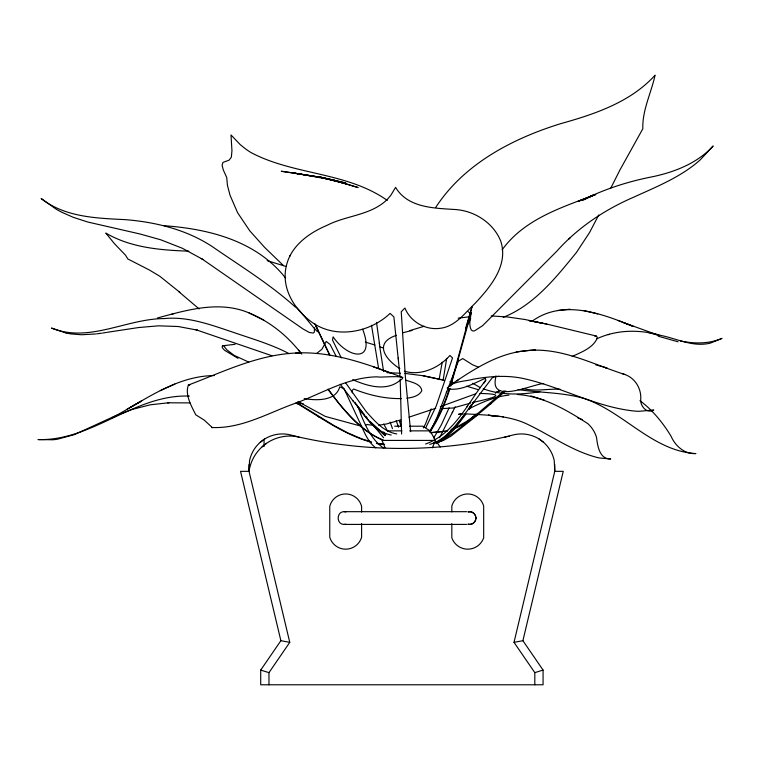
<?xml version="1.0" encoding="UTF-8"?>
<svg xmlns="http://www.w3.org/2000/svg" width="760" height="760" viewBox="0 0 760 760"><rect width="100%" height="100%" fill="white"/><g stroke="black" fill="none" stroke-linecap="round" stroke-linejoin="round"><path stroke-width="1.14" d="M401.603 434.026L400.197 379.078M398.24 357.903L398.392 359.328M442.225 362.197L439.099 379.62M410.637 431.708L405.403 377.302L401.242 311.742L404.928 308.028C410.39 321.736 425.724 330.514 440.277 328.282C455.411 326.562 464.769 313.044 475.057 303.392C490.333 287.014 508.687 265.287 500.773 241.224C493.62 223.098 474.772 210.852 455.487 209.541C434.235 208.107 408.053 208.107 395.57 187.378L390.792 195.329L387.847 198.806A127.965 56.268 -75.9 0 1 384.531 201.932C368.049 215.555 345.543 215.783 327.009 225.35C308.959 232.911 290.615 246.05 286.263 266.266C280.981 288.496 294.785 310.327 312.522 322.667C336.119 339.112 369.987 332.548 390.089 313.386L393.889 316.93L400.083 376.713M446.709 358.378L443.08 380.389M478.448 367.203L472.539 364.762L462.697 358.549L458.375 361.238L437.18 416.945L430.207 432.003M534.812 684.779L534.812 672.647L514.017 642.352L554.753 471.342L554.239 460.588A33.601 33.601 0 0 0 513.123 434.967L504.839 437.057A471.314 471.314 0 0 1 298.946 437.057L290.652 434.967A33.601 33.601 0 0 0 249.546 460.588L249.033 471.342L289.76 642.352L268.974 672.647L268.974 684.779M298.946 437.057A41.325 41.325 0 0 0 249.033 471.342L240.54 471.342L280.877 640.699L260.709 670.082L260.709 684.779L543.067 684.779L543.067 670.082L522.899 640.699L563.245 471.342L554.753 471.342L554.753 464.559M450.718 386.166L471.238 312.455C470.535 318.136 468.407 324.672 471.323 330.058L472.691 330.933L474.525 330.894L482.676 325.631L556.88 251.123C577.894 227.601 604.494 209.807 633.346 197.343C654.92 187.482 677.369 178.514 695.998 163.476A127.965 112.613 53.6 0 0 700.501 159.581L713.136 145.968C697.566 163.086 675.25 171.827 653.106 176.624C628.491 181.374 604.438 189.041 582.046 200.383M457.957 361.104L458.327 359.603M290.216 255.341L289.731 256.358M455.212 406.78L439.594 437.674M449.996 388.379C445.075 403.674 438.976 418.921 429.733 432.117M449.397 388.863C444.562 403.778 438.235 418.409 429.39 431.376M450.48 385.624L471.998 306.888L465.49 328.672L470.725 318.354M431.233 408.899L425.534 423.871L423.31 427.965M446.3 392.502L446.709 391.438M546.839 324.083L529.178 320.653L546.839 324.083L596.296 336.034L597.151 337.022L597.113 338.494C592.572 348.279 581.258 352.137 572.194 356.469M432.383 447.849L434.995 441.484M449.122 407.825L441.36 424.792L435.442 435.043A132.42 60.097 -86.7 0 1 433.637 437.912M610.897 187.91L619.885 170.059L642.827 128.773C642.181 110.228 651.216 93.052 655.063 75.221C630.6 102.115 594.909 114.123 560.861 123.614C512.582 138.529 464.046 163.846 435.812 207.299M598.728 215.004L589.532 232.579L576.422 252.491C556.006 277.514 534.09 305.216 503.186 317.328M452.257 412.699L452.741 411.74M425.837 427.623L436.287 405.897L452.533 357.894L449.891 355.481C439.071 367.916 420.831 376.133 404.443 371.241M484.139 382.935L485.887 379.895M469.974 406.818L471.162 404.852M474.23 401.47L469.214 409.317M465.88 414.219L453.33 430.35L443.365 439.622M425.6 443.992C454.49 433.751 467.637 402.952 485.583 380.522L485.45 378.242C473.698 383.344 460.845 391.257 447.678 388.797L447.241 388.065C453.188 380.921 464.749 381.606 473.195 379.231C489.991 376.228 507.338 374.955 524.144 378.689C561.403 387.03 595.479 406.837 633.811 410.989A77.377 77.054 -4.2 0 0 639.027 411.302L653.752 410.01C647.225 413.867 640.927 406.933 640.642 400.615M465.091 413.82C457.397 424.574 448.818 435.584 437.161 442.177M468.445 409.022L469.784 407.113M167.494 402.885L169.034 402.733L150.28 404.795L132.25 409.402L114.807 416.072L74.195 434.701L57.38 439.223A112.28 89.29 -89.3 0 1 52.734 439.764L38 439.555C92.33 441.313 134.434 394.05 189.335 396.084M502.132 249.831C524.333 219.023 561.878 207.328 595.792 194.503L578.065 201.409L593.664 195.025L582.131 200.345M196.023 329.878L197.562 330.173L178.296 326.524L158.631 325.822L138.662 327.531L107.198 332.31M467.58 405.963L466.963 406.856M605.986 368.391L606.917 368.02M402.866 377.549C368.534 364.524 333.051 351.015 295.688 353.039C257.792 354.758 223.231 371.811 188.394 385.054C184.708 394.601 191.434 406.087 195.748 414.789L204.24 420.118L211.784 427.091A97.033 7.98 -89.6 0 0 212.268 427.728L211.593 427.481C242.098 429.02 269.315 412.214 297.274 402.591C323.484 392.635 348.688 377.074 377.511 376.827C378.423 378.062 411.597 374.081 400.206 380.219C386.678 391.884 367.27 386.127 352.688 379.639M457.092 380.931L458.736 379.42M450.585 430.103C472.235 422.37 488.385 405.166 505.78 390.897M433.533 443.07C450.404 437.978 463.058 425.201 476.111 414.077M465.414 413.82C486.97 415.273 509.39 414.988 529.131 425.077C551.361 435.888 571.89 450.613 596.02 457.168A57.228 57.228 90 0 0 599.764 458.014L610.736 458.964C599.517 459.296 597.569 446.015 596.553 437.532C595.052 432.24 591.983 427.443 587.945 423.728C566.675 409.953 543.086 396.15 517.275 394.478M504.203 390.82L477.698 413.544L467.144 421.106L456.361 427.205L452.038 428.82M490.599 404.016L491.397 403.284M570.019 237.946L568.689 239.181M478.173 414.551L450.946 436.173L443.45 440.448L433.694 443.488M201.267 258.562L202.91 259.445L182.333 248.263L160.683 239.77L139.935 233.966L87.713 222.015L73.064 217.246L61.522 212.116A127.965 112.917 -60.9 0 1 56.297 209.247L41.145 198.512C64.894 217.208 96.168 218.206 125.001 219.621C157.168 222.157 189.648 230.384 216.267 249.347C243.171 267.729 271.016 285.142 295.308 306.992C298.328 306.29 327.227 348.137 315.257 324.482M262.086 446.842L266.513 443.327M497.847 376.352L499.139 376.333M464.445 424.184L465.053 423.662M260.309 442.244L264.651 439.023M451.677 384.142C473.936 369.274 497.581 353.618 524.865 350.901C559.797 346.294 592.392 364.24 624.711 374.452C635.483 378.1 641.943 389.415 640.632 400.52M66.082 333.013L51.49 328.063C89.043 343.349 126.445 318.592 164.379 318.573C187.644 316.293 209.921 324.52 231.6 331.749C250.99 338.504 270.959 344.099 289.209 353.695M316.569 353.514L321.851 349.296L326.249 341.43L330.096 344.479L336.366 356.639M112.176 417.705C144.495 400.425 176.064 375.877 214.282 375.573M531.971 321.309C562.751 298.86 601.787 313.519 633.26 326.439L618.003 320.463M130.768 407.141L141.692 400.909L126.939 409.288M499.776 390.688L495.225 393.005L499.529 390.697M436.344 443.631L442.367 440.202M584.107 199.728L593.37 195.139M396.492 335.293C373.036 343.035 385.728 359.784 399.893 368.704M468.322 409.146C481.127 402.686 494.532 396.549 508.972 395.124M160.255 390.64L174.847 384.094M248.767 362.121L234.061 355.328L226.917 349.875L224.722 347.216L224.542 345.762L222.309 346.019L222.262 347.662L224.523 350.265L238.013 358.312M594.909 336.385L596.296 336.034M596.913 338.741C616.939 329.488 639.815 329.356 660.753 335.397C675.991 338.438 690.821 346.218 706.724 343.824A73.084 53.285 75.2 0 0 710.505 343.064L722 338.38C708.947 344.023 694.279 343.815 680.57 340.983M188.936 384.845L189.487 384.665L188.394 385.054M447.726 430.426L445.569 431.233L430.454 432.62M440.277 406.666L475.313 393.955M435.755 408.3L409.013 417.173M429.723 444.362C443.555 440.676 452.912 428.754 461.624 418.171L492.157 377.901L496.109 376.019C487.863 405.469 531.658 384.408 543.685 383.515M365.389 425.191L367.127 424.526L374.062 425.429M400.606 419.966L386.308 424.013L378.708 425.239M534.812 672.647L543.067 670.082M402.752 332.766L412.024 330.467M409.83 330.591L424.213 326.258M178.609 291.507L179.825 292.324L159.838 276.279L149.283 269.962L127.851 258.97L125.552 255.227L116.261 245.575A135.518 66.776 -73.1 0 1 113.829 242.896L105.792 233.064C130.796 247.779 160.483 250.173 188.841 251.161M472.178 402.648C484.034 399.722 514.102 394.098 479.873 393.462M470.421 403.151L453.15 407.997L441.009 408.671M157.368 318.012C186.875 310.033 219.317 300.314 248.995 312.911C267.985 320.72 284.544 333.44 297.692 349.153M171.978 314.108L174.515 313.49M462.184 413.82L458.546 414.285L463.153 413.801M609.463 334.334L608.247 334.675M514.017 642.352L522.899 640.699M102.534 333.051L106.295 332.452M539.913 391.723C521.17 394.801 501.248 395.533 483.217 388.769M101.536 333.194L96.577 333.868M466.63 511.679L344.308 511.679C336.129 511.375 336.129 524.732 344.308 524.419L466.63 524.419M344.308 524.419L345.952 524.2M458.233 318.145L469.537 316.768M222.813 345.762L235.096 344.308M569.971 309.197L557.479 310.555M95.608 333.982L81.501 334.751L70.965 333.916A97.033 81.843 -72.1 0 1 66.082 333.013M516.221 351.88L535.534 349.733M379.221 343.13L379.648 344.935L376.513 322.363M189.25 384.759L190.304 384.645M430.796 432.744L447.327 431.053M360.278 412.974L360.753 413.725L357.323 405.26M499.187 416.262L491.844 416.119L488.651 414.817M406.828 398.212C412.366 397.537 419.092 396.055 421.847 390.668C420.774 383.477 411.112 382.233 405.469 380M168.976 402.809L189.952 402.895M401.498 398.563C385.092 398.952 368.828 395.086 353.656 389.015L351.642 390.972L352.422 392.853M394.649 426.208L401.423 426.208M409.602 426.208L422.835 426.208L430.094 430.863L435.433 440.42L382.052 440.42L385.101 447.849M387.391 430.863L401.964 430.863M409.668 430.863L430.094 430.863M560.091 389.243C547.684 388.635 534.945 391.78 522.775 388.522M295.688 353.039L300.779 353.124M386.878 372.685L400.397 373.217M391.2 435.024C373.217 431.794 364.448 414.228 353.523 401.527L340.262 384.284M491.264 315.941L507.471 316.967L525.017 319.504L542.735 323.294M399.855 421.809L399.674 421.049L400.9 426.331M518.054 389.566C540.721 392.977 564.139 392.198 586.178 399.123M376.438 443.337L384.608 444.334M404.899 373.397L422.949 375.715L444.324 380.332M377.065 443.631L383.952 444.534M344.308 511.679L345.952 511.898M164.217 225.71C209.314 228.988 256.367 240.91 285.627 278.094M296.913 402.686L303.24 403.683M304.199 398.601C316.16 400.606 335.758 401.384 339.758 386.868L343.985 388.588L360.24 423.51C364.344 432.108 367.83 441.921 375.725 447.82M502.35 416.727L503.329 416.888M280.877 640.699L289.76 642.352M422.949 375.715L441.75 379.687M622.678 373.882L624.711 374.452M371.535 442.31C352.801 437.18 335.844 427.329 319.399 417.231L296.704 403.123M597.769 313.937L583.461 310.479M449.863 381.71L453.178 382.536M267.149 260.642L286.149 266.503M577.809 417.876L582.341 419.596M595.916 364.942L606.755 367.792M396.767 433.922C383.638 431.851 374.642 420.897 366.187 411.606L345.714 382.916M678.072 341.791L658.198 336.205M365.351 342.104L374.851 344.983M648.194 332.433L657.191 334.989M197.495 330.258L271.899 355.727M466.602 386.203L477.907 389.576M370.984 441.693L362.244 439.052L348.194 433.067L334.267 425.733L297.131 402.876M260.709 670.082L268.974 672.647M544.369 400.178L530.822 395.912M295.526 403.19L300.618 404.624L297.359 402.401M659.214 335.492L623.589 322.639M587.1 399.532C625.138 413.744 653.686 451.25 695.885 453.568C684.693 454.423 675.288 446.025 671.089 436.278C662.976 422.864 652.64 410.134 639.967 400.662M373.322 366.823L390.184 372.827M380.048 346.854L383.163 347.985M263.673 320.065L248.995 312.911M383.619 440.249C364.971 432.877 350.977 417.762 338.409 402.676L328.035 389.158M382.527 440.04C359.109 430.141 343.092 409.288 328.159 389.538M480.225 387.619L472.739 383.249M297.996 401.555L325.29 416.404L358.122 425.362A89.689 47.547 -82.9 0 0 360.876 425.638M318.278 416.537L319.399 417.231M202.825 259.512L303.031 328.966L309.358 332.481L313.272 333.06L314.308 332.148L314.507 327.864M387.305 200.421C346.778 171.769 293.769 175.294 250.923 152.523A118.607 98.477 71.2 0 1 245.423 148.817L240.264 144.656L231.011 134.966L231.952 150.803L231.353 157.177L229.083 160.16L222.984 162.402L222.062 165.243L223.373 170.126L226.708 177.45L227.43 185.288L230.023 195.215L237.595 212.714L249.85 230.926L264.736 247.494L283.518 265.62M383.61 448.087C372.02 440.106 365.665 426.502 360.582 413.744M539.135 439.023L543.476 442.244M199.13 308.93L179.607 292.381M468.207 311.695L469.727 312.863M385.358 435.128L370.386 421.838M385.187 435.727L371.013 423.405L359.898 409.849L354.93 402.296M383.591 437.76L373.284 425.21M364.353 414.656L358.701 407.331M365.864 416.452L367.374 418.247M383.676 431.974L385.805 434.52M301.188 353.352L298.252 349.819L301.796 354.122M352.906 400.719L353.523 401.527M437.038 442.462L440.173 447.022M387.543 431.053L383.743 423.994M314.925 323.836L330.049 355.566M315.998 326.42L329.83 355.585M398.601 427.196L396.178 420.707M341.316 357.941L332.5 340.014L333.127 336.822C347.662 358.416 375.972 363.745 362.653 329.232M392.474 428.64L390.165 422.123M383.61 371.516L379.468 344.954M378.546 368.011L371.507 325.251M451.829 511.917L451.829 506.017A16.549 16.549 0 0 1 483.673 506.017L483.673 537.842A16.853 16.853 0 0 1 451.829 537.842L451.829 523.697M361.599 512.069L361.599 506.35A16.425 16.425 0 0 0 329.755 506.35L329.755 537.234A16.587 16.587 0 0 0 361.599 537.234L361.599 523.507M264.062 439.451L264.062 446.538M249.033 464.559L249.033 471.342M504.839 437.057A41.325 41.325 0 0 1 509.304 436.316M294.367 173.118L281.295 171.247L320.387 177.28L345.876 182.998L320.501 177.137L333.184 180.006L357.922 187.52L333.184 180.006L294.367 173.118L320.387 177.28L345.562 183.644L320.387 177.28L294.367 173.118M475.931 518.054A6.374 6.365 -90 0 0 467.913 511.898A6.365 6.365 0 0 1 475.931 518.054A6.374 6.365 -90 0 1 467.913 524.21A6.365 6.365 0 0 0 475.931 518.054"/></g></svg>
